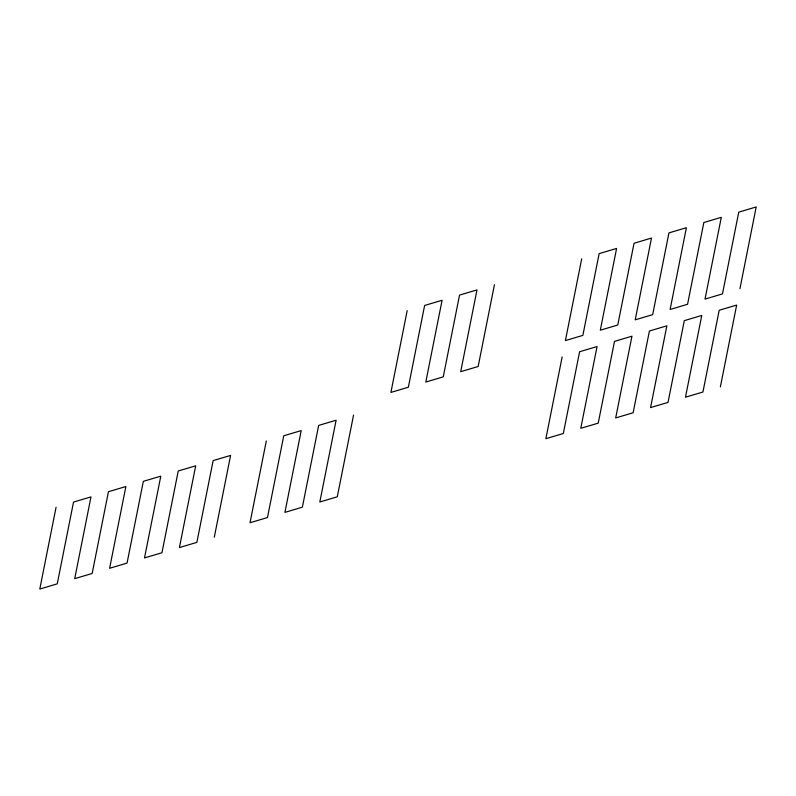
<?xml version="1.0" encoding="UTF-8"?>
<svg xmlns="http://www.w3.org/2000/svg" width="796" height="796" viewBox="0 0 796 796"><rect width="100%" height="100%" fill="white"/><g stroke="black" fill="none" stroke-linecap="round" stroke-linejoin="round"><path stroke-width="1.19" d="M56.078 507.271L39.8 589.04L57.252 583.846L73.531 502.087L90.983 496.903L74.705 578.662L92.157 573.478L108.435 491.719L125.887 486.535L109.599 568.294L127.052 563.11L143.34 481.351L160.792 476.167L144.504 557.926L161.956 552.742L178.234 470.983L195.687 465.799L179.408 547.558L196.861 542.375L213.139 460.615L230.591 455.431L214.303 537.191M266.302 440.974L250.024 522.733L267.476 517.549L283.754 435.79L301.206 430.606L284.928 512.365L302.371 507.181L318.659 425.422L336.111 420.238L319.823 501.997L337.275 496.813L353.563 415.044M407.184 310.649L390.906 392.418L408.358 387.234L424.636 305.465L442.088 300.281L425.8 382.05L443.253 376.866L459.541 295.097L476.993 289.913L460.705 371.682L478.157 366.498L494.435 284.729M562.155 356.926L545.867 438.686L563.319 433.502L579.607 351.742L597.06 346.559L580.772 428.318L598.224 423.134L614.502 341.375L631.954 336.191L615.676 417.95L633.128 412.766L649.407 331.007L666.859 325.823L650.571 407.582L668.023 402.398L684.311 320.639L701.764 315.455L685.475 397.214L702.928 392.03L719.206 310.271L736.658 305.077L720.38 386.846M581.697 258.809L565.409 340.569L582.861 335.385L599.139 253.626L616.592 248.442L600.313 330.201L617.766 325.017L634.044 243.258L651.496 238.074L635.208 319.833L652.66 314.649L668.948 232.89L686.401 227.706L670.113 309.465L687.565 304.281L703.843 222.522L721.295 217.338L705.017 299.097L722.47 293.913L738.748 212.154L756.2 206.96L739.922 288.729"/></g></svg>
